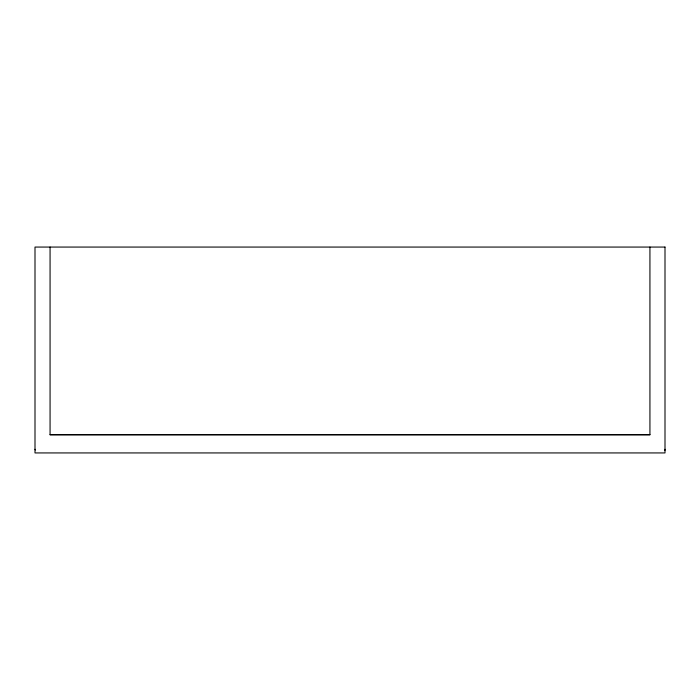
<?xml version="1.0" encoding="UTF-8"?>
<svg xmlns="http://www.w3.org/2000/svg" width="700" height="700" viewBox="0 0 700 700"><rect width="100%" height="100%" fill="white"/><g stroke="black" fill="none" stroke-linecap="round" stroke-linejoin="round"><path stroke-width="1.05" d="M665 449.269L664.65 449.96M50.067 434.613L649.933 434.613M664.536 450.249L665 450.249M35.35 449.96L35 449.269M649.933 247.065L649.933 434.866L50.067 434.866L50.067 247.065M665 247.065L35 247.065L35 452.935L665 452.935L665 247.065"/></g></svg>
